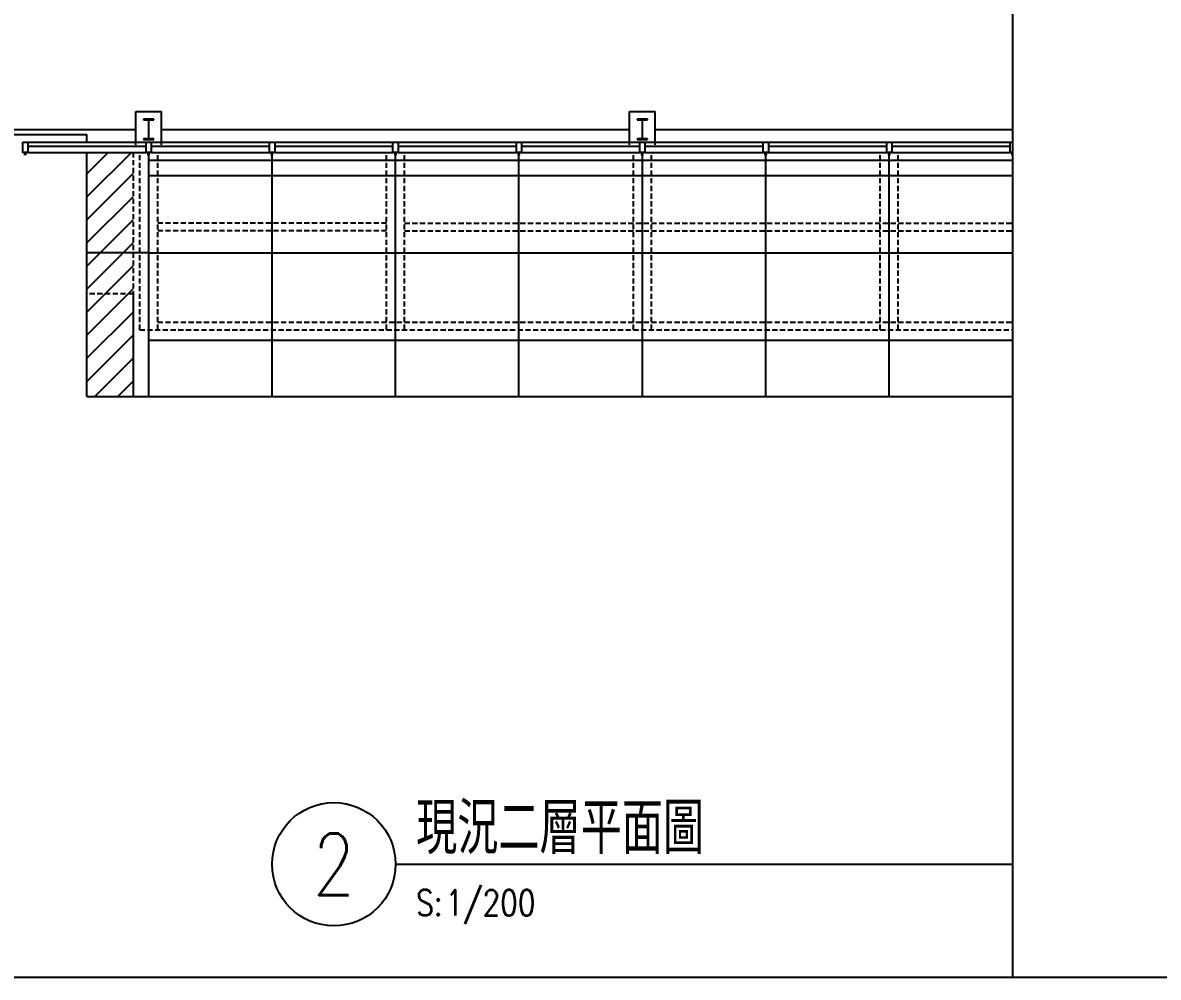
# Model space of a CAD drawing. Extents: x -8100 to 9725, y -5500 to 5149.
# Drawn here: x -6525 to -4317, y -2620 to -762 of the extents above; entities that cross this region are included whole.
import ezdxf
from ezdxf.enums import TextEntityAlignment as Align
from ezdxf.xclip import XClip

# ---------------------------------------------------------------- set-up
doc = ezdxf.new("R2010")
doc.units = 0
doc.header["$LTSCALE"] = 50
doc.header["$XCLIPFRAME"] = 0
for name, pattern in [('HIDDEN', [0.3, 0.2, -0.1]), ('XFa-20-FF1Stair$0$RDR1xFa-20$0$HIDDEN', [0.3, 0.2, -0.1]), ('XFa-20-FF1Stair$0$XFa-20$0$XFa-20$0$HIDDEN', [0.3, 0.2, -0.1])]:
    doc.linetypes.add(name, pattern=pattern)
for name, color, linetype in [('3', 3, 'Continuous'), ('Demolishment', 15, 'Continuous'), ('DN-CTXT', 2, 'Continuous'), ('DN-MARK', 2, 'Continuous'), ('DN-TXT', 2, 'Continuous'), ('XFa-20-FF1Stair$0$RDR1xFa-20$0$HID-BEAM', 5, 'XFa-20-FF1Stair$0$RDR1xFa-20$0$HIDDEN'), ('XFa-20-FF1Stair$0$WALL-V', 3, 'Continuous'), ('XFa-20-FF1Stair$0$WIN', 12, 'Continuous'), ('XFa-20-FF1Stair$0$WIN-S', 4, 'Continuous'), ('XFa-20-FF1Stair$0$XFa-20$0$XFa-20$0$8', 8, 'Continuous'), ('XFa-20-FF1Stair$0$XFa-20$0$XFa-20$0$COL-H', 2, 'Continuous'), ('XFa-20-FF1Stair$0$XFa-20$0$XFa-20$0$CURTAIN-WALL-AL', 6, 'Continuous'), ('XFa-20-FF1Stair$0$XFa-20$0$XFa-20$0$HID', 5, 'XFa-20-FF1Stair$0$XFa-20$0$XFa-20$0$HIDDEN'), ('XREF', 7, 'Continuous')]:
    doc.layers.add(name, color=color, linetype=linetype)
doc.layers.add('AREA', color=2, linetype='HIDDEN', plot=False)
doc.styles.add('CHINA', font='romans2.shx', dxfattribs={"bigfont": 'chineset.shx'})

# ---------------------------------------------------------------- blocks, each defined once
blk = doc.blocks.new('XFa-20-FF1Stair$0$XFa-20$0$XFa-20$0$COL-H')
at = {"layer": 'XFa-20-FF1Stair$0$XFa-20$0$XFa-20$0$COL-H'}
for p, q in [((9.95, 19.8), (-9.95, 19.8)), ((-9.95, 19.8), (-9.95, 18.7)), ((-9.95, 18.7), (-1.05, 18.7)), ((-0.35, 18), (-0.35, -18)), ((0.35, -18), (0.35, 18)), ((1.05, 18.7), (9.95, 18.7)), ((9.95, 18.7), (9.95, 19.8)), ((-1.05, -18.7), (-9.95, -18.7)), ((-9.95, -18.7), (-9.95, -19.8)), ((-9.95, -19.8), (9.95, -19.8)), ((9.95, -18.7), (1.05, -18.7)), ((9.95, -19.8), (9.95, -18.7))]:
    blk.add_line(p, q, dxfattribs=at)
for centre, start, end in [((-1.05, 18), 0, 90), ((1.05, 18), 90, 180), ((-1.05, -18), 270, 0), ((1.05, -18), 180, 270)]:
    blk.add_arc(centre, 0.7, start, end, dxfattribs=at)
blk = doc.blocks.new('XFa-20-FF1Stair$0$purlin')
at = {"layer": 'XFa-20-FF1Stair$0$WIN-S'}
for p, q in [((-1, 0), (-1, -5)), ((1, 0), (1, -5))]:
    blk.add_line(p, q, dxfattribs=at)
blk.add_lwpolyline([(-5, -25), (5, -25), (5, -5), (-5, -5)], close=True, dxfattribs=at)
blk = doc.blocks.new('XFa-20-FF1Stair')
at = {"layer": 'XFa-20-FF1Stair$0$RDR1xFa-20$0$HID-BEAM'}
for p, q in [((5202.5, -690), (5202.5, -345)), ((5237.5, -690), (5237.5, -345)), ((5682.5, -690), (5682.5, -345)), ((5717.5, -690), (5717.5, -345)), ((6162.5, -690), (6162.5, -345)), ((6197.5, -690), (6197.5, -345)), ((6642.5, -690), (6642.5, -345)), ((6677.5, -690), (6677.5, -345)), ((5717.5, -482.5), (10165, -482.5)), ((5717.5, -497.5), (10165, -497.5)), ((5237.5, -675), (10165, -675)), ((5202.5, -690), (10165, -690)), ((5202.5, -690), (5237.5, -690)), ((5682.5, -690), (5717.5, -690)), ((6162.5, -690), (6197.5, -690)), ((6642.5, -690), (6677.5, -690))]:
    blk.add_line(p, q, dxfattribs=at)
at = {"layer": 'XFa-20-FF1Stair$0$WALL-V'}
for p in [(4689.55, -310), (5100, -325)]:
    blk.add_line(p, (5100, -310), dxfattribs=at)
at = {"layer": 'XFa-20-FF1Stair$0$WIN'}
for p, q in [((4985, -325), (5215, -325)), ((5225, -325), (5455, -325)), ((5465, -325), (5695, -325)), ((5705, -325), (5935, -325)), ((5945, -325), (6175, -325)), ((6185, -325), (6415, -325)), ((6425, -325), (6655, -325)), ((6665, -325), (6895, -325)), ((4985, -345), (5215, -345)), ((5225, -345), (5455, -345)), ((5465, -345), (5695, -345)), ((5705, -345), (5935, -345)), ((5945, -345), (6175, -345)), ((6185, -345), (6415, -345)), ((6425, -345), (6655, -345)), ((6665, -345), (6895, -345))]:
    blk.add_line(p, q, dxfattribs=at)
at = {"layer": 'XFa-20-FF1Stair$0$WIN-S'}
for p, q in [((4985, -333), (5215, -333)), ((5225, -333), (5455, -333)), ((5465, -333), (5695, -333)), ((5705, -333), (5935, -333)), ((5945, -333), (6175, -333)), ((6185, -333), (6415, -333)), ((6425, -333), (6655, -333)), ((6665, -333), (6895, -333))]:
    blk.add_line(p, q, dxfattribs=at)
at = {"layer": 'XFa-20-FF1Stair$0$XFa-20$0$XFa-20$0$8'}
for p, q in [((5195.05, -265.2), (5244.95, -265.2)), ((5195.05, -330), (5195.05, -265.2)), ((5244.95, -330), (5244.95, -265.2)), ((6155.05, -265.2), (6204.95, -265.2)), ((6155.05, -330), (6155.05, -265.2)), ((6204.95, -330), (6204.95, -265.2)), ((4284.95, -300), (5195.05, -300)), ((5244.95, -300), (6155.05, -300)), ((6204.95, -300), (7115.05, -300)), ((5460, -820), (5460, -345)), ((5700, -820), (5700, -345)), ((5940, -820), (5940, -345)), ((6180, -820), (6180, -345)), ((6420, -820), (6420, -345)), ((6660, -820), (6660, -345)), ((5220, -540), (10020, -540))]:
    blk.add_line(p, q, dxfattribs=at)
at = {"layer": 'XFa-20-FF1Stair$0$XFa-20$0$XFa-20$0$CURTAIN-WALL-AL'}
for p, q in [((5100, -820), (5100, -345)), ((5220, -820), (5220, -345)), ((5220, -360), (10020, -360)), ((5220, -390), (10020, -390)), ((5220, -540), (5100, -540)), ((5220, -710), (10020, -710)), ((5100, -820), (10140, -820))]:
    blk.add_line(p, q, dxfattribs=at)
at = {"layer": 'XFa-20-FF1Stair$0$XFa-20$0$XFa-20$0$HID'}
for p, q in [((5682.5, -482.5), (5237.5, -482.5)), ((5682.5, -497.5), (5237.5, -497.5))]:
    blk.add_line(p, q, dxfattribs=at)
at = {"layer": 'XFa-20-FF1Stair$0$WIN-S', "xscale": -1, "rotation": 180}
for p in [(4980, -350), (5220, -350), (5460, -350), (5700, -350), (5940, -350), (6180, -350), (6420, -350), (6660, -350), (6900, -350)]:
    blk.add_blockref('XFa-20-FF1Stair$0$purlin', p, dxfattribs=at)
at = {"layer": 'XFa-20-FF1Stair$0$XFa-20$0$XFa-20$0$COL-H'}
for p in [(5220, -300), (6180, -300)]:
    blk.add_blockref('XFa-20-FF1Stair$0$XFa-20$0$XFa-20$0$COL-H', p, dxfattribs=at)
blk = doc.blocks.new('na-dwg2')
at = {"layer": 'DN-MARK'}
blk.add_line((120, 0), (720, 0), dxfattribs=at)
blk.add_circle((60, 0), 60, dxfattribs=at)
at = {"layer": 'DN-CTXT', "style": 'CHINA', "width": 0.8}
for tag, p in [('UP-LINE', (140, 70)), ('DN-LINE', (140, 10))]:
    blk.add_attdef(tag, p, '', height=50, dxfattribs=at)
blk.add_attdef('NO', text='', height=60, dxfattribs=at).set_placement((60, 0), align=Align.MIDDLE)
at = {"layer": 'DN-TXT', "style": 'CHINA', "width": 0.8}
blk.add_text('S: ', height=25, dxfattribs=at).set_placement((140, -50))
blk.add_attdef('SCALE', (168.6, -50), '', height=25, dxfattribs=at)
at = {"layer": 'DN-TXT', "style": 'CHINA'}
blk.add_attdef('D-NUM', text='', height=25, dxfattribs=at).set_placement((720, -50), align=Align.RIGHT)

msp = doc.modelspace()

# ---------------------------------------------------------------- hatches: boundary and pattern name
at = {"layer": 'Demolishment'}
h = msp.add_hatch(dxfattribs=at)
h.set_pattern_fill('LINE', color=256, scale=10, angle=45)
h.set_pattern_definition([(45, (-14500, -670), (-22.45064, 22.45064), [])])
h.paths.add_polyline_path([(-6400, -1015), (-6310, -1015), (-6310, -1490), (-6400, -1490)])

# ---------------------------------------------------------------- linework, layer by layer
for points in [[(-8100, -2620), (0, -2620), (0, 2620), (-8100, 2620)], [(-8100, -2620), (-4600, -2620), (-4600, -500), (-8100, -500)]]:
    msp.add_lwpolyline(points, close=True)
at = {"layer": '3'}
msp.add_line((-6310, -1290), (-6310, -1490), dxfattribs=at)
at = {"layer": 'AREA'}
for p, q in [((-6310, -1015), (-6310, -1290)), ((-6310, -1290), (-6400, -1290))]:
    msp.add_line(p, q, dxfattribs=at)

# ---------------------------------------------------------------- block references
at = {"xscale": 2, "yscale": 2, "zscale": 2}
msp.add_blockref('na-dwg2', (-6040, -2400), dxfattribs=at).add_auto_attribs({'DN-LINE': '現況二層平面圖', 'SCALE': '1/200', 'NO': '2'})
at = {"layer": 'XREF'}
ref = msp.add_blockref('XFa-20-FF1Stair', (-11500, -670), dxfattribs=at)
XClip(ref).set_block_clipping_path([(3400, -1950), (6900, 170)])

doc.saveas('drawing.dxf')
